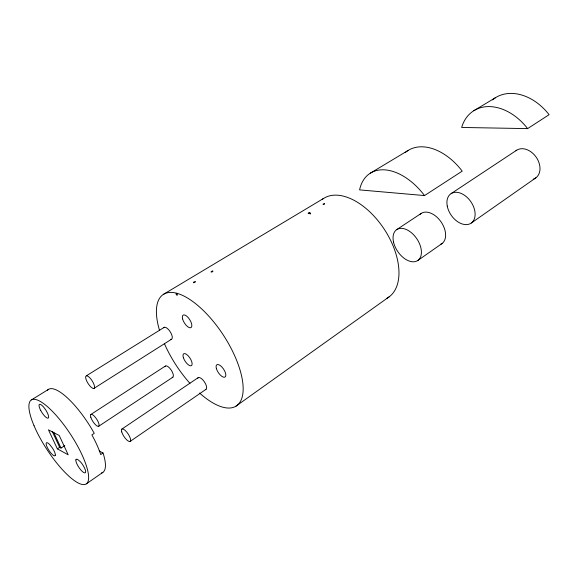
<?xml version="1.0" encoding="UTF-8"?>
<svg xmlns="http://www.w3.org/2000/svg" width="578" height="578" viewBox="0 0 578 578"><rect width="100%" height="100%" fill="white"/><g stroke="black" fill="none" stroke-linecap="round" stroke-linejoin="round"><path stroke-width="0.87" d="M236.07 406.096L389.601 296.507M418.024 260.346L442.054 243.511M471.366 222.992L535.835 177.843M86.31 483.865L102.855 472.37M130.187 441.368L206.028 389.326M101.439 473.014A49.6 14.71 56.8 0 0 103.332 453.903L103.028 452.993L100.709 454.575L100.37 453.535A49.679 14.623 56.8 0 0 92.559 436.13L91.88 434.909L94.236 433.341L93.643 432.265A49.6 14.71 56.8 0 0 47.468 390.295M121.864 429.078L198.102 377.709M98.759 426.224L172.88 377.196M396.898 229.502L421.34 213.318M451.151 193.587L516.725 150.179M52.273 431.484L59.664 447.329L61.03 448.073L64.801 445.587M57.359 448.846L68.197 454.814L59.231 435.509L48.451 429.822L57.359 448.846L59.664 447.329M90.84 414.505L165.308 366.091M527.627 128.612L526.088 126.676A49.852 35.988 56.8 0 0 462.227 125.672L461.656 127.456L527.627 128.612L549.1 114.69L547.583 112.797A48.884 36.32 56.8 0 0 492.456 99.893M424.541 195.566L422.879 193.435A54.332 33.726 56.8 0 0 360.015 188.067L359.581 189.887L424.541 195.566L462.205 171.139L460.594 169.079A52.649 34.622 56.8 0 0 405.192 152.621M93.809 388.495A7.398 2.435 57.4 0 0 90.443 378.511A7.398 2.435 57.4 0 0 86.064 379.435A7.398 2.435 57.4 0 0 93.809 388.495L171.276 339.38M86.368 375.808L164.347 327.264M31.487 399.868L48.646 389.297M473.837 110.701L495.534 97.66M370.31 173.183L408.104 150.461M163.321 294.433L323.666 198.391M99.206 451.006L103.028 452.993M53.631 432.2L61.03 448.073M163.74 327.697A7.015 2.847 57.5 0 1 170.655 332.487A7.015 2.847 57.5 0 1 170.423 339.38M164.925 366.719A6.726 2.623 56.8 0 1 171.124 369.942A6.726 2.623 56.8 0 1 172.222 377.434M197.647 378.352A7.037 2.861 56.1 0 1 204.381 381.812A7.037 2.861 56.1 0 1 205.291 389.558M515.937 150.742A16.82 12.348 55 0 1 536.94 158.329A16.82 12.348 55 0 1 533.248 179.173M419.917 214.481A18.315 11.697 55.5 0 1 441.122 221.974A18.315 11.697 55.5 0 1 440.458 244.415M159.593 330.63A66.636 28.004 56.8 0 1 188.804 298.819A66.636 28.004 56.8 0 1 242.818 383.149A66.636 28.004 56.8 0 1 199.576 393.054M189.938 383.351A66.636 28.004 56.8 0 1 164.549 343.946M322.199 199.417A59.137 34.095 56.8 0 1 384.522 229.625A59.137 34.095 56.8 0 1 386.603 298.45M75.862 459.864L75.92 461.128A8.157 2.319 56.3 0 0 80.132 469.112L80.898 470.03A8.157 2.319 56.3 0 0 85.667 471.619A8.157 2.319 56.3 0 0 80.566 461.959L77.698 459.438L76.657 459.105L75.862 459.864M324.569 203.593L324.533 204.135L323.102 204.482L323.16 203.991L324.569 203.593M309.729 212.552L309.671 213.109L308.226 213.455L308.305 212.95L309.729 212.552L310.176 213.889L309.729 212.552M176.319 293.321L176.073 294.173L177.099 295.351L177.345 294.498L176.319 293.321M212.812 271.046L212.603 271.732L211.071 272.094L211.302 271.458L212.812 271.046M55.315 455.132L55.192 455.536A7.774 2.11 56.8 0 1 49.621 451.382A7.774 2.11 56.8 0 1 46.24 443.03L46.796 442.669A7.774 2.11 56.8 0 1 49.657 444.525L52.519 448.16A7.774 2.11 56.8 0 1 55.315 455.132M195.212 281.667L194.974 282.382L193.428 282.743L193.681 282.086L195.212 281.667M40.72 410.488L40.185 409.419A8.143 2.305 57.3 0 1 40.691 404.513A8.143 2.305 57.3 0 1 47.475 413.075L47.923 414.108A8.143 2.305 57.3 0 1 46.948 417.945A8.143 2.305 57.3 0 1 40.72 410.488M90.804 417.237A7.081 2.233 56.8 0 0 98.181 426.398A7.081 2.233 56.8 0 0 95.435 417.432A7.081 2.233 56.8 0 0 90.804 417.237M121.698 431.882A7.42 2.449 56.2 0 0 129.53 441.527A7.42 2.449 56.2 0 0 126.885 432.236A7.42 2.449 56.2 0 0 121.698 431.882M447.242 206.057A17.846 11.928 55.4 0 0 470.579 223.498A17.846 11.928 55.4 0 0 465.232 195.798A17.846 11.928 55.4 0 0 447.242 206.057M393.524 242.066A18.698 11.481 55.6 0 0 417.265 260.83A18.698 11.481 55.6 0 0 410.922 232.327A18.698 11.481 55.6 0 0 393.524 242.066M182.561 318.846A7.391 3.143 57.6 0 0 190.661 327.755A7.391 3.143 57.6 0 0 188.052 317.43A7.391 3.143 57.6 0 0 182.561 318.846M216.345 368.468A7.413 3.157 56.1 0 0 224.683 377.224A7.413 3.157 56.1 0 0 221.858 366.965A7.413 3.157 56.1 0 0 216.345 368.468M183.392 357.695A7.088 2.89 56.8 0 0 191.282 365.715A7.088 2.89 56.8 0 0 188.038 355.665A7.088 2.89 56.8 0 0 183.392 357.695M34.051 425.74A50.156 14.031 56.8 0 0 85.66 484.22A50.156 14.031 56.8 0 0 56.608 415.871A50.156 14.031 56.8 0 0 34.051 425.74"/></g></svg>
